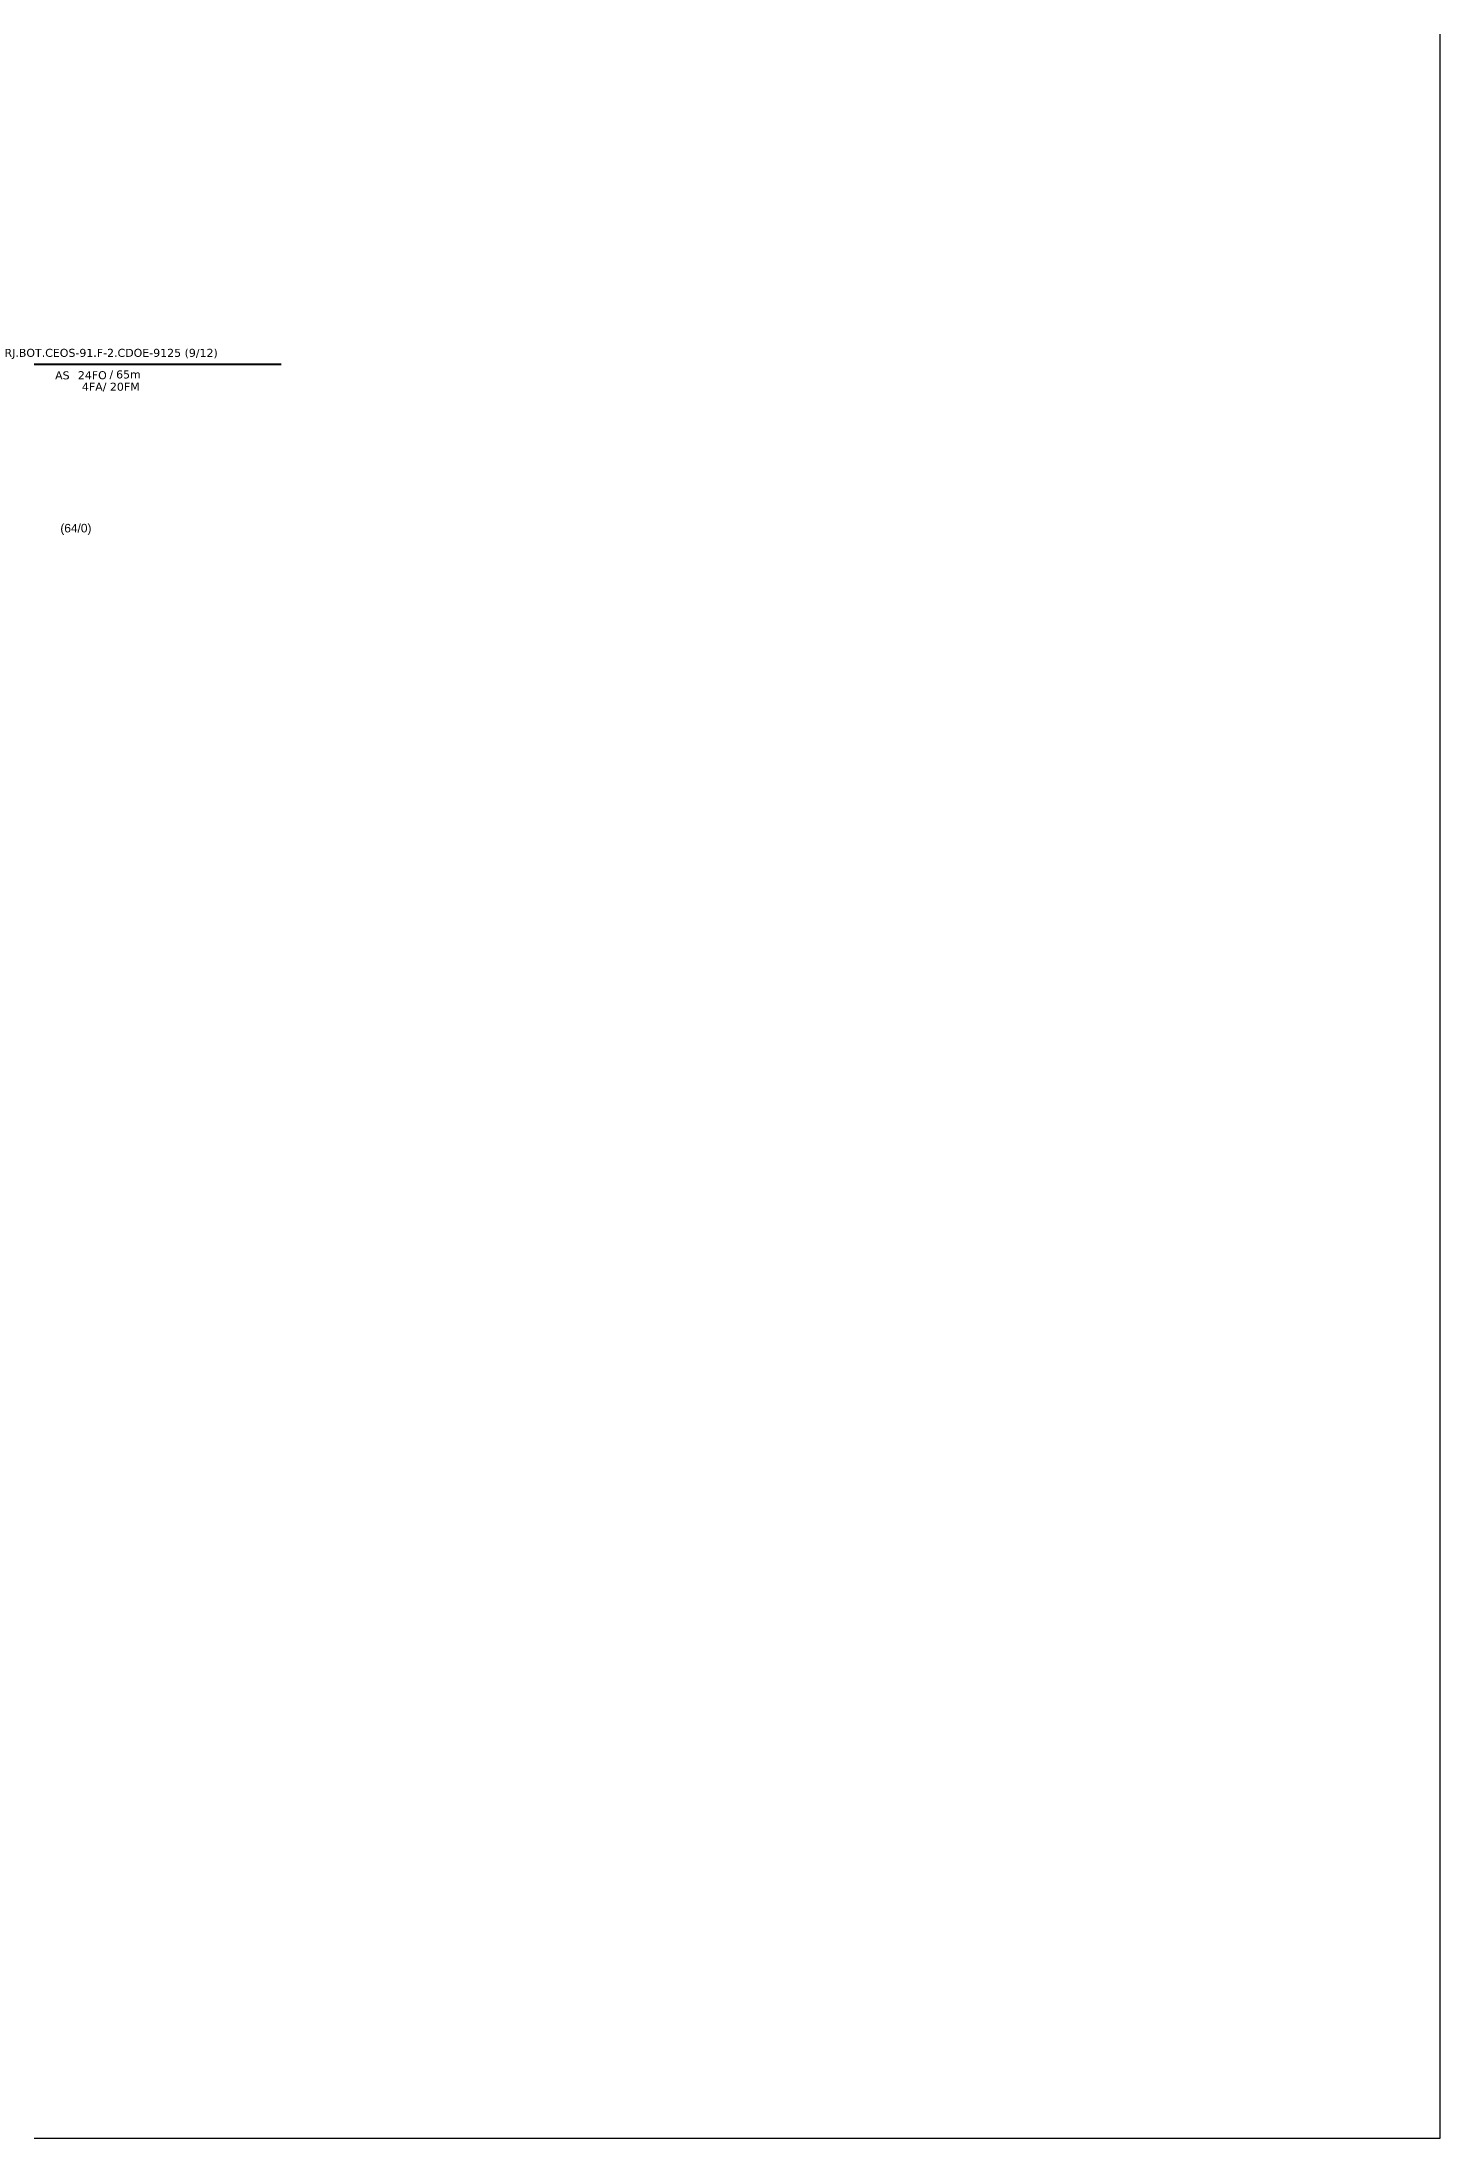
# Model space of a CAD drawing. Header units: metres. Extents: x 0 to 841, y 1 to 595.
# Drawn here: x 643.2 to 841.3, y 0.5 to 297.5 of the extents above; entities that cross this region are included whole.
import ezdxf
from ezdxf.enums import TextEntityAlignment as Align

# ---------------------------------------------------------------- set-up
doc = ezdxf.new("R2010")
doc.units = ezdxf.units.M
doc.layers.add("20.0-LEGENDA DOS CDO'S", color=1, linetype='Continuous', lineweight=0)
doc.layers.add('40.1-ETIQUETAS', color=1, linetype='Continuous', lineweight=20)
doc.layers.add('CAP a instalar', color=1, linetype='Continuous')
doc.styles.add('ARIAL', font='arial.ttf')
doc.styles.add('siredit', font='verdana.ttf')
doc.linetypes.add('FENCELINE1', pattern='A,0.25,-0.1,[133,ltypeshp.shx,S=0.1,R=0,X=-0.1,Y=0],-0.1,1', length=1.45)

msp = doc.modelspace()

# ---------------------------------------------------------------- linework, layer by layer
at = {"color": 7}
msp.add_lwpolyline([(0.35, 0.54), (841.35, 0.54), (841.35, 594.54), (0.35, 594.54)], close=True, dxfattribs=at)
at = {"layer": 'CAP a instalar', "color": 7, "linetype": 'FENCELINE1', "ltscale": 7, "const_width": 0.302, "elevation": 0.01}
msp.add_lwpolyline([(677.14, 251.85), (628.77, 251.85)], dxfattribs=at)

# ---------------------------------------------------------------- texts
at = {"layer": "20.0-LEGENDA DOS CDO'S", "color": 7, "style": 'ARIAL'}
msp.add_text('             (64/0)', height=1.2078, rotation=0.118, dxfattribs=at).set_placement((644.96, 228.04, 0.01), align=Align.CENTER)
at = {"layer": '40.1-ETIQUETAS', "color": 7, "style": 'siredit'}
for s, height, p in [('RJ.BOT.CEOS-91.F-2.CDOE-9125 (9/12)', 1.1337, (653, 253.49, 0.01)), ('4FA/ 20FM', 1.134, (652.95, 248.69, 0.01))]:
    msp.add_text(s, height=height, dxfattribs=at).set_placement(p, align=Align.MIDDLE_CENTER)
for s, height, p in [('AS', 1.134, (647.11, 250.3, 0.01)), ('24FO', 1.134, (652.38, 250.32, 0.01)), ('/', 1.13, (653.28, 250.43, 0.01))]:
    msp.add_text(s, height=height, dxfattribs=at).set_placement(p, align=Align.MIDDLE_RIGHT)
msp.add_text('65m', height=1.134, dxfattribs=at).set_placement((653.7, 250.43, 0.01), align=Align.MIDDLE_LEFT)

doc.saveas('drawing.dxf')
